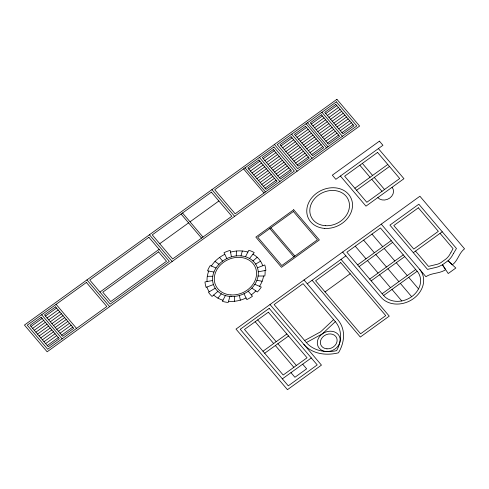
<?xml version="1.0" encoding="UTF-8"?>
<svg xmlns="http://www.w3.org/2000/svg" width="489" height="489" viewBox="0 0 489 489"><rect width="100%" height="100%" fill="white"/><g stroke="black" fill="none" stroke-linecap="round" stroke-linejoin="round"><path stroke-width="0.73" d="M234.42 301.285L234.616 296.401M236.242 255.912L236.444 251.028M229.879 296.426L228.229 302.447A30.593 25.361 -25.6 0 1 222.397 301.328L225.386 295.564M240.985 255.888L242.324 250.998M245.478 256.749L248.822 250.289A31.443 26.07 -25.6 0 1 254.231 252.568L249.537 258.461M451.035 252.251L453.046 248.65L440.057 233.351M453.492 253.461L451.775 256.481A20.727 17.182 -25.6 0 1 448.034 260.735L442.447 264.793L448.224 273.528L455.834 268.027L448.028 260.765L452.356 264.793C458.028 260.686 458.939 252.886 464.55 248.828L419.898 196.236L236.004 329.091L287.453 389.678L321.456 365.106L270.014 304.519M453.535 253.375L456.457 248.504L418.841 204.206L389.91 225.111L427.52 269.408L435.326 267.562A24.413 20.238 -25.6 0 0 436.634 267.238L436.769 267.202A19.303 16.003 -25.6 0 0 438.737 266.56L442.423 264.806L445.65 269.635C439.727 273.822 431.793 272.593 425.925 276.731L381.273 224.145M450.956 252.403L449.403 255.142A18.185 15.08 -25.6 0 1 446.194 258.809L440.84 262.697A19.597 16.247 -25.6 0 1 437.887 264.115L428.492 266.389L415.503 251.089M217.923 298.125L221.328 293.852M333.608 319.617L320.625 331.817L304.659 340.515M335.338 321.646L322.349 333.853L306.389 342.551L274.14 304.568L303.076 283.657L335.338 321.646A31.54 26.149 -25.6 0 1 339.617 329.537C341.725 336.603 340.155 344.323 336.621 350.656C328.993 352.3 320.698 351.872 313.669 348.278A31.54 26.149 -25.6 0 1 306.383 342.551M217.886 291.371L212.049 296.438A31.443 26.07 -25.6 0 1 208.485 292.239L215.215 288.223M252.972 260.943L257.208 257.269M31.051 326.475L42.127 318.473M45.471 316.053L56.553 308.052M248.828 169.145L259.903 161.138M263.247 158.723L274.329 150.722M281.016 145.887L292.098 137.886M295.442 135.465L306.517 127.464M311.316 123.998L322.398 115.991M325.741 113.576L336.817 105.575M32.665 328.382L43.747 320.381M47.091 317.96L58.173 309.959M250.441 171.052L261.523 163.045M264.867 160.63L275.949 152.629M282.636 147.794L293.718 139.787M297.061 137.372L308.137 129.371M312.936 125.905L324.018 117.898M327.361 115.483L338.437 107.482M34.285 330.289L45.367 322.288M48.711 319.867L59.786 311.866M252.061 172.959L263.143 164.952M266.487 162.537L277.563 154.536M284.256 149.701L295.332 141.694M298.681 139.279L309.757 131.278M314.555 127.812L325.631 119.805M328.981 117.391L340.057 109.383M35.905 332.196L46.987 324.195M50.33 321.774L61.406 313.773M253.681 174.866L264.763 166.859M268.106 164.445L279.182 156.437M285.876 151.608L296.951 143.601M300.301 141.187L311.377 133.185M316.175 129.719L327.251 121.712M330.595 119.298L341.677 111.29M159.732 243.718L188.583 222.874M190.032 221.829L218.883 200.985M37.525 334.103L48.6 326.102M51.95 323.681L63.026 315.68M255.301 176.773L266.377 168.766M269.726 166.352L280.802 158.344M287.495 153.515L298.571 145.508M301.915 143.094L312.997 135.086M317.795 131.62L328.871 123.619M332.214 121.205L343.296 113.197M39.144 336.01L50.22 328.003M53.564 325.588L64.646 317.587M99.964 292.067L159.108 249.341M256.921 178.674L267.996 170.673M271.346 168.259L282.422 160.251M289.115 155.423L300.191 147.415M303.535 145.001L314.616 136.993M319.409 133.528L330.491 125.526M333.834 123.112L344.916 115.104M40.764 337.917L51.84 329.91M55.184 327.496L66.266 319.494M258.54 180.582L269.616 172.58M272.96 170.166L284.042 162.159M290.729 157.324L301.811 149.322M305.154 146.908L316.236 138.9M321.029 135.435L332.11 127.433M335.454 125.019L346.53 117.012M42.378 339.824L53.46 331.817M56.803 329.403L67.885 321.395M260.154 182.489L271.236 174.487M274.58 172.073L285.662 164.066M292.349 159.231L303.431 151.229M306.774 148.815L317.85 140.808M322.648 137.342L333.73 129.34M337.074 126.92L348.15 118.919M43.998 341.732L55.08 333.724M58.423 331.31L69.505 323.302M261.774 184.396L272.856 176.395M276.199 173.974L287.281 165.973M293.968 161.138L305.05 153.136M308.394 150.722L319.47 142.715M324.268 139.249L335.344 131.248M338.694 128.827L349.769 120.826M45.618 343.633L56.7 335.631M60.043 333.217L71.119 325.209M263.394 186.303L274.476 178.302M277.819 175.881L288.895 167.88M295.588 163.045L306.664 155.044M310.014 152.623L321.09 144.622M325.888 141.156L336.964 133.155M340.313 130.734L351.389 122.733M47.237 345.54L58.313 337.538M61.663 335.124L72.739 327.117M265.014 188.21L276.089 180.209M279.439 177.788L290.515 169.787M297.208 164.952L308.284 156.951M311.634 154.53L322.709 146.529M327.508 143.063L338.584 135.062M341.927 132.641L353.009 124.64M354.873 188.247L387.777 164.475M356.579 190.252L389.482 166.48M307.257 283.767L345.882 255.863M357.618 264.867L391.176 240.625M359.091 266.609L392.655 242.361M325.044 291.909L350.191 273.742M262.984 351.236L286.86 333.987M264.69 353.241L288.565 335.992M369.708 279.109L403.266 254.861M371.182 280.845L404.745 256.603M413.315 252.672L442.245 231.768M382.135 293.748L415.699 269.5M383.614 295.484L417.172 271.236L380.442 227.984L346.884 252.226L383.614 295.484A20.85 17.286 -25.6 0 0 411.695 296.67A20.85 17.286 -25.6 0 0 417.172 271.236M282.361 378.865L311.297 357.96M255.649 264.091L260.527 261.181M213.424 284.549L206.095 287.343A31.443 26.07 -25.6 0 1 204.995 281.951L212.599 280.503M257.44 267.764L264.763 264.971A31.443 26.07 -25.6 0 1 265.869 270.362L258.265 271.811M207.299 276.297L212.77 276.273M258.094 276.041L264.824 276.004A30.593 25.361 -25.6 0 0 265.05 270.515M213.925 272.037L207.538 270.808A30.593 25.361 -25.6 0 1 210.264 265.545L216.028 267.978M256.933 280.276L262.122 281.273M254.836 284.335L261.297 287.061A31.443 26.07 -25.6 0 1 257.367 291.988L251.884 288.033M215.007 261.413L218.974 264.28M378.376 148.589L403.951 178.705L365.98 206.138L340.405 176.022M321.939 112.281L342.386 136.358M362.361 163.399L372.594 175.441M374.299 177.452L384.525 189.5M359.831 165.227L370.057 177.275M371.762 179.286L381.995 191.327M307.52 122.702L327.96 146.773M306.065 123.748L326.511 147.825M291.64 134.169L312.086 158.247M371.995 234.084L382.728 246.725M384.207 248.467L394.819 260.967M396.298 262.703L407.251 275.6M408.725 277.342L418.535 288.895M363.627 240.13L374.36 252.77M375.839 254.512L386.451 267.012M387.93 268.748L398.883 281.652M400.357 283.388L411.659 296.701M274.421 144.475L297.116 171.199M355.259 246.175L365.992 258.822M367.471 260.558L378.083 273.058M379.562 274.794L390.509 287.697M391.989 289.433L401.769 300.955M342.642 252.049L381.078 297.312A23.998 19.896 -25.6 0 0 413.401 298.681A23.998 19.896 -25.6 0 0 419.709 269.408M259.451 157.427L279.891 181.505M341.041 259.359L389.244 316.132L360.307 337.043L312.098 280.27M245.026 167.849L265.466 191.92M243.571 168.894L264.017 192.972M270.888 227.788L294.898 256.071M269.83 228.552L293.846 256.835M304.017 279.952L337.868 319.818A34.212 28.362 -25.6 0 1 341.866 326.493C345.295 335.167 343.174 345.063 338.461 352.826C328.999 355.167 318.406 354.751 309.922 349.562A34.212 28.362 -25.6 0 1 303.852 344.378M211.926 189.622L234.622 216.346M182.531 212.996L202.978 237.073M219.555 257.465L222.642 261.095M248.216 291.218L252.477 296.23A31.443 26.07 -25.6 0 1 246.841 299.592L243.993 293.736M181.083 214.041L201.523 238.119M302.685 364.183L306.634 368.828L294.916 377.288L290.973 372.642M257.685 319.91L276.187 341.695M277.893 343.706L296.389 365.491M255.154 321.738L273.651 343.522M275.356 345.534L293.858 367.318M149.432 234.769L172.128 261.493M86.944 279.916L109.64 306.646M56.094 304.341L76.541 328.412M41.675 314.757L62.115 338.834M226.872 258.577L224.017 252.721A31.443 26.07 -25.6 0 1 230.154 250.38L231.468 256.823M239.39 295.49L240.35 300.16M209.213 291.805A30.593 25.361 -25.6 0 1 206.89 287.037M252.941 254.188A29.279 24.273 -25.6 0 1 262.746 265.741M263.565 276.01A29.279 24.273 -25.6 0 1 259.518 286.309M255.857 290.9A29.279 24.273 -25.6 0 1 251.303 294.849M246.059 297.978A29.279 24.273 -25.6 0 1 228.54 301.316M222.96 300.246A29.279 24.273 -25.6 0 1 213.656 295.044M207.085 281.554A29.279 24.273 -25.6 0 1 208.736 271.04M211.346 266.004A29.279 24.273 -25.6 0 1 224.806 254.329M230.515 252.153A29.279 24.273 -25.6 0 1 247.905 252.067M392.086 187.281A8.851 7.335 -25.6 0 1 389.764 198.069A8.851 7.335 -25.6 0 1 377.844 197.568M336.909 99.322L24.45 325.063L47.146 351.793L359.604 126.052L336.909 99.322M86.394 282.453L27.25 325.179L47.69 349.256L106.84 306.524L86.394 282.453M148.888 237.299L89.744 280.032L110.184 304.109L169.328 261.377L148.888 237.299M211.382 192.153L152.232 234.885L172.678 258.962L231.823 216.23L211.382 192.153M273.871 147.006L214.726 189.738L235.166 213.815L294.317 171.083L273.871 147.006M336.365 101.859L277.22 144.591L297.66 168.668L356.805 125.936L336.365 101.859M41.125 317.294L30.049 325.301L48.24 346.719L59.316 338.718L41.125 317.294M55.55 306.872L44.475 314.879L62.659 336.298L73.741 328.296L55.55 306.872M258.901 159.964L247.825 167.965L266.016 189.39L277.092 181.382L258.901 159.964M273.327 149.542L262.251 157.544L280.435 178.968L291.517 170.967L273.327 149.542M291.096 136.706L280.02 144.707L298.204 166.132L309.286 158.124L291.096 136.706M305.521 126.284L294.439 134.292L312.63 155.71L323.712 147.709L305.521 126.284M321.395 114.817L310.319 122.818L328.504 144.243L339.586 136.235L321.395 114.817M335.821 104.395L324.739 112.397L342.93 133.821L354.012 125.814L335.821 104.395M158.564 251.878L102.763 292.19L110.728 301.572L166.529 261.26L158.564 251.878M379.421 141.15L332.331 175.172L335.845 179.316L382.936 145.294L379.421 141.15M293.718 209.75L255.851 237.11L281.493 267.306L319.36 239.946L293.718 209.75M293.424 211.511L257.77 237.263L281.786 265.545L317.434 239.793L293.424 211.511M377.551 152.427L344.647 176.199L366.811 202.299L399.709 178.528L377.551 152.427M269.188 308.363L240.246 329.268L288.278 385.833L317.22 364.928L269.188 308.363M268.357 312.202L244.482 329.445L283.186 375.026L307.061 357.777L268.357 312.202M340.741 262.617L315.594 280.784L360.607 333.785L385.748 315.619L340.741 262.617M418.364 207.807L393.81 225.545L413.792 249.072L438.346 231.334L418.364 207.807M231.444 296.517A23.588 19.554 -25.6 0 0 256.945 266.493A23.588 19.554 -25.6 0 0 217.905 265.46A23.588 19.554 -25.6 0 0 231.444 296.517M230.887 294.934A21.797 18.075 -25.6 0 0 255.594 267.917A21.797 18.075 -25.6 0 0 219.812 265.619A21.797 18.075 -25.6 0 0 230.887 294.934M325.387 225.698A20.44 16.944 -25.6 0 0 348.553 200.362A20.44 16.944 -25.6 0 0 315.002 198.21A20.44 16.944 -25.6 0 0 325.387 225.698M324.733 228.406A23.588 19.554 -25.6 0 0 351.463 199.176A23.588 19.554 -25.6 0 0 312.746 196.688A23.588 19.554 -25.6 0 0 324.733 228.406M326.958 348.828A8.643 7.164 -25.6 0 0 336.732 338.101A8.643 7.164 -25.6 0 0 322.538 337.214A8.643 7.164 -25.6 0 0 326.958 348.828M326.304 351.536A11.791 9.774 -25.6 0 0 339.641 336.909A11.791 9.774 -25.6 0 0 320.277 335.692A11.791 9.774 -25.6 0 0 326.304 351.536"/></g></svg>
